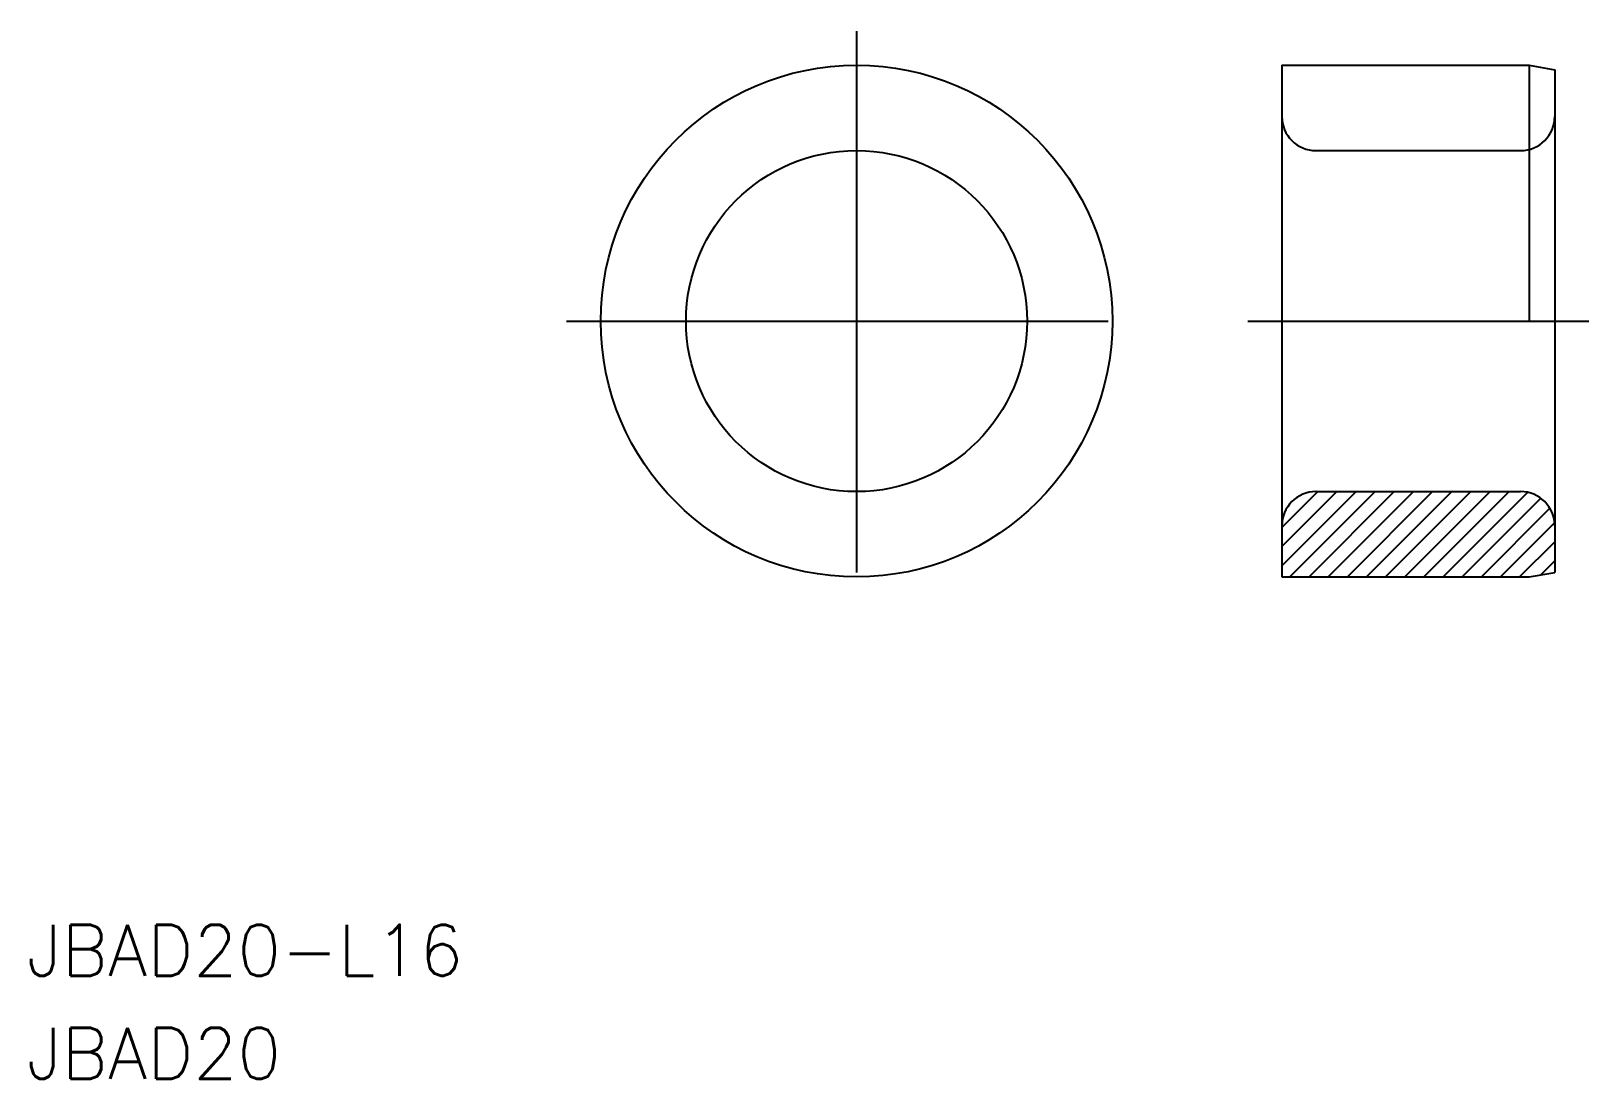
# Model space of a CAD drawing. Extents: x -48.4 to 42.9, y -44.4 to 17.
import ezdxf

# ---------------------------------------------------------------- set-up
doc = ezdxf.new("R2010")
doc.units = 0
doc.linetypes.add('CENTER', pattern=[50.8, 31.75, -6.35, 6.35, -6.35])
doc.linetypes.add('DASHED', pattern=[19.05, 12.7, -6.35])
doc.layers.get('0').update_dxf_attribs({"linetype": 'CONTINUOUS'})
doc.layers.add('CENTER', color=1, linetype='CENTER')
doc.styles.get("Standard").update_dxf_attribs({"font": 'txt.shx', "height": 3, "bigfont": 'bigfont.shx'})

msp = doc.modelspace()

# ---------------------------------------------------------------- linework, layer by layer
at = {"color": 7, "linetype": 'CONTINUOUS'}
for p, q in [((24.94, 15), (24.94, -15)), ((24.94, 15), (39.44, 15)), ((39.44, 15), (39.44, 0)), ((39.44, 15), (40.94, 14.736)), ((40.94, 14.736), (40.94, -14.736)), ((26.94, -10), (38.94, -10)), ((24.94, -15), (39.44, -15)), ((39.44, -15), (40.94, -14.736))]:
    msp.add_line(p, q, dxfattribs=at)
at = {"color": 3, "linetype": 'DASHED'}
msp.add_line((26.94, 10), (38.94, 10), dxfattribs=at)
at = {"color": 3, "linetype": 'CONTINUOUS'}
for p, q in [((24.94, -12.103), (27.044, -10)), ((24.94, -13.226), (28.166, -10)), ((24.94, -14.348), (29.289, -10)), ((25.411, -15), (30.411, -10)), ((26.534, -15), (31.534, -10)), ((27.656, -15), (32.656, -10)), ((28.779, -15), (33.779, -10)), ((29.901, -15), (34.901, -10)), ((31.024, -15), (36.024, -10)), ((32.146, -15), (37.146, -10)), ((33.269, -15), (38.269, -10)), ((34.391, -15), (39.349, -10.042)), ((35.514, -15), (40.125, -10.389)), ((36.636, -15), (40.659, -10.977)), ((37.759, -15), (40.933, -11.826)), ((38.882, -15), (40.94, -12.941)), ((40.125, -14.879), (40.94, -14.064))]:
    msp.add_line(p, q, dxfattribs=at)
at = {"color": 7, "linetype": 'CONTINUOUS'}
for radius in [15, 10]:
    msp.add_circle((0, 0), radius, dxfattribs=at)
at = {"color": 3, "linetype": 'DASHED'}
for centre, start, end in [((26.94, 12), 180, 270), ((38.94, 12), 270, 0)]:
    msp.add_arc(centre, 2, start, end, dxfattribs=at)
at = {"color": 7, "linetype": 'CONTINUOUS'}
for centre, start, end in [((26.94, -12), 90, 180), ((38.94, -12), 0, 90)]:
    msp.add_arc(centre, 2, start, end, dxfattribs=at)
at = {"layer": 'CENTER', "color": 1, "linetype": 'CENTER'}
for p, q in [((0, 17), (0, -17)), ((-17, 0), (17, 0)), ((22.94, 0), (42.94, 0))]:
    msp.add_line(p, q, dxfattribs=at)

# ---------------------------------------------------------------- texts
at = {"color": 7, "linetype": 'CONTINUOUS'}
for s, p in [('JBAD20-L16', (-48.658, -38.395)), ('JBAD20', (-48.658, -44.431))]:
    msp.add_text(s, height=3, dxfattribs=at).set_placement(p)

doc.saveas('drawing.dxf')
